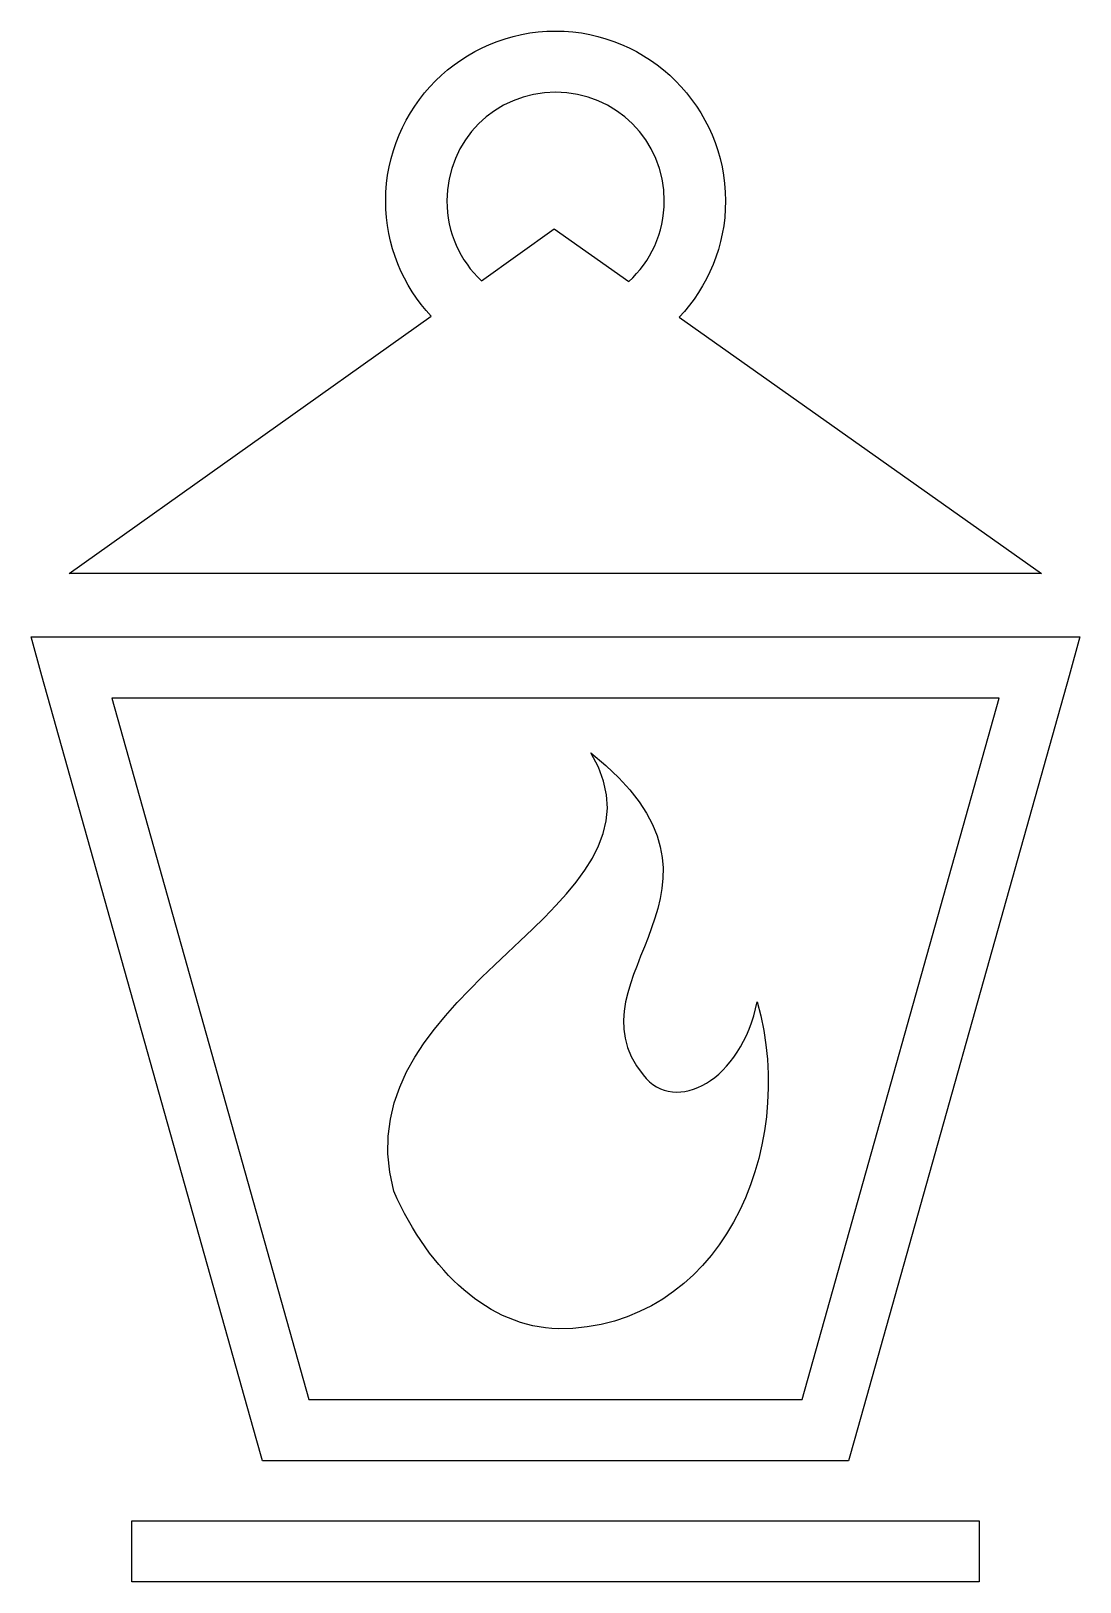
# Model space of a CAD drawing. Header units: centimetres. Extents: x -6.7 to 6.8, y -10 to 10.
import ezdxf

# ---------------------------------------------------------------- set-up
doc = ezdxf.new("R2010")
doc.units = ezdxf.units.CM
doc.header["$MEASUREMENT"] = 0
doc.layers.add('Layer 1', color=7, linetype='Continuous')

msp = doc.modelspace()

# ---------------------------------------------------------------- linework, layer by layer
at = {"layer": 'Layer 1'}
for points, knots in [([(0.02235, 9.98984), (-1.1807, 9.98984), (-2.16372, 9.00678), (-2.16372, 7.80373), (-2.16372, 7.80373), (-2.16372, 7.23172), (-1.94107, 6.70947), (-1.57864, 6.31857), (-1.57864, 6.31857), (-1.57864, 6.31857), (-6.23955, 3.00712), (-6.23955, 3.00712), (-6.23955, 3.00712), (-6.23955, 3.00712), (6.27649, 3.00712), (6.27649, 3.00712), (6.27649, 3.00712), (6.27649, 3.00712), (1.61297, 6.30676), (1.61297, 6.30676), (1.61297, 6.30676), (1.98215, 6.6988), (2.2099, 7.22602), (2.2099, 7.80372), (2.2099, 7.80372), (2.2099, 9.00677), (1.22553, 9.98983), (0.02244, 9.98983), (0.02244, 9.98983), (0.02244, 9.98983), (0.02235, 9.98984), (0.02235, 9.98984)], [0, 0, 0, 0, 0.11111111, 0.11111111, 0.11111111, 0.11111111, 0.22222222, 0.22222222, 0.22222222, 0.22222222, 0.33333333, 0.33333333, 0.33333333, 0.33333333, 0.44444444, 0.44444444, 0.44444444, 0.44444444, 0.55555556, 0.55555556, 0.55555556, 0.55555556, 0.66666667, 0.66666667, 0.66666667, 0.66666667, 0.77777778, 0.77777778, 0.77777778, 0.77777778, 1, 1, 1, 1]), ([(0.02235, 9.20185), (0.79959, 9.20185), (1.4219, 8.58084), (1.4219, 7.80369), (1.4219, 7.80369), (1.4219, 7.39078), (1.24576, 7.02198), (0.96459, 6.76661), (0.96459, 6.76661), (0.96459, 6.76661), (0.00653, 7.44383), (0.00653, 7.44383), (0.00653, 7.44383), (0.00653, 7.44383), (-0.93171, 6.77715), (-0.93171, 6.77715), (-0.93171, 6.77715), (-1.20568, 7.03201), (-1.37574, 7.39647), (-1.37574, 7.80364), (-1.37574, 7.80364), (-1.37574, 8.5808), (-0.75477, 9.20176), (0.02238, 9.20176), (0.02238, 9.20176), (0.02238, 9.20176), (0.02235, 9.20185), (0.02235, 9.20185)], [0, 0, 0, 0, 0.125, 0.125, 0.125, 0.125, 0.25, 0.25, 0.25, 0.25, 0.375, 0.375, 0.375, 0.375, 0.5, 0.5, 0.5, 0.5, 0.625, 0.625, 0.625, 0.625, 0.75, 0.75, 0.75, 0.75, 1, 1, 1, 1]), ([(-6.72832, 2.19273), (-6.72832, 2.19273), (-6.58735, 1.69199), (-6.58735, 1.69199), (-6.58735, 1.69199), (-6.58735, 1.69199), (-3.83058, -8.1226), (-3.83058, -8.1226), (-3.83058, -8.1226), (-3.83058, -8.1226), (-3.75021, -8.40989), (-3.75021, -8.40989), (-3.75021, -8.40989), (-3.75021, -8.40989), (3.79263, -8.4099), (3.79263, -8.4099), (3.79263, -8.4099), (3.79263, -8.4099), (3.87431, -8.12261), (3.87431, -8.12261), (3.87431, -8.12261), (3.87431, -8.12261), (6.63104, 1.69198), (6.63104, 1.69198), (6.63104, 1.69198), (6.63104, 1.69198), (6.77192, 2.19273), (6.77192, 2.19273), (6.77192, 2.19273), (6.77192, 2.19273), (-6.72845, 2.19273), (-6.72845, 2.19273), (-6.72845, 2.19273), (-6.72845, 2.19273), (-6.72832, 2.19273), (-6.72832, 2.19273)], [0, 0, 0, 0, 0.1, 0.1, 0.1, 0.1, 0.2, 0.2, 0.2, 0.2, 0.3, 0.3, 0.3, 0.3, 0.4, 0.4, 0.4, 0.4, 0.5, 0.5, 0.5, 0.5, 0.6, 0.6, 0.6, 0.6, 0.7, 0.7, 0.7, 0.7, 0.8, 0.8, 0.8, 0.8, 1, 1, 1, 1]), ([(-5.68863, 1.4047), (-5.68863, 1.4047), (5.73096, 1.4047), (5.73096, 1.4047), (5.73096, 1.4047), (5.73096, 1.4047), (3.19549, -7.62186), (3.19549, -7.62186), (3.19549, -7.62186), (3.19549, -7.62186), (-3.15206, -7.62186), (-3.15206, -7.62186), (-3.15206, -7.62186), (-3.15206, -7.62186), (-5.68872, 1.40474), (-5.68872, 1.40474), (-5.68872, 1.40474), (-5.68872, 1.40474), (-5.68863, 1.4047), (-5.68863, 1.4047)], [0, 0, 0, 0, 0.16666667, 0.16666667, 0.16666667, 0.16666667, 0.33333333, 0.33333333, 0.33333333, 0.33333333, 0.5, 0.5, 0.5, 0.5, 0.66666667, 0.66666667, 0.66666667, 0.66666667, 1, 1, 1, 1]), ([(0.47578, 0.70104), (1.69916, -1.31164), (-2.76302, -2.27252), (-2.06083, -4.93893), (-2.06083, -4.93893), (-1.58855, -5.99313), (-0.8318, -6.68443), (0.05685, -6.71125), (0.05685, -6.71125), (2.11633, -6.71125), (3.15915, -4.45408), (2.61855, -2.50112), (2.61855, -2.50112), (2.41416, -3.5161), (1.56713, -3.97046), (1.1479, -3.44463), (1.1479, -3.44463), (0.13102, -2.16913), (2.68433, -1.05084), (0.47574, 0.70103), (0.47574, 0.70103), (0.47574, 0.70103), (0.47578, 0.70104), (0.47578, 0.70104)], [0, 0, 0, 0, 0.14285714, 0.14285714, 0.14285714, 0.14285714, 0.28571429, 0.28571429, 0.28571429, 0.28571429, 0.42857143, 0.42857143, 0.42857143, 0.42857143, 0.57142857, 0.57142857, 0.57142857, 0.57142857, 0.71428571, 0.71428571, 0.71428571, 0.71428571, 1, 1, 1, 1]), ([(-5.42913, -9.18081), (-5.42913, -9.18081), (-5.42913, -9.96876), (-5.42913, -9.96876), (-5.42913, -9.96876), (-5.42913, -9.96876), (5.47526, -9.96876), (5.47526, -9.96876), (5.47526, -9.96876), (5.47526, -9.96876), (5.47526, -9.18081), (5.47526, -9.18081), (5.47526, -9.18081), (5.47526, -9.18081), (-5.42913, -9.18081), (-5.42913, -9.18081)], [0, 0, 0, 0, 0.2, 0.2, 0.2, 0.2, 0.4, 0.4, 0.4, 0.4, 0.6, 0.6, 0.6, 0.6, 1, 1, 1, 1])]:
    msp.add_open_spline(points, degree=3, knots=knots, dxfattribs=at)

doc.saveas('drawing.dxf')
